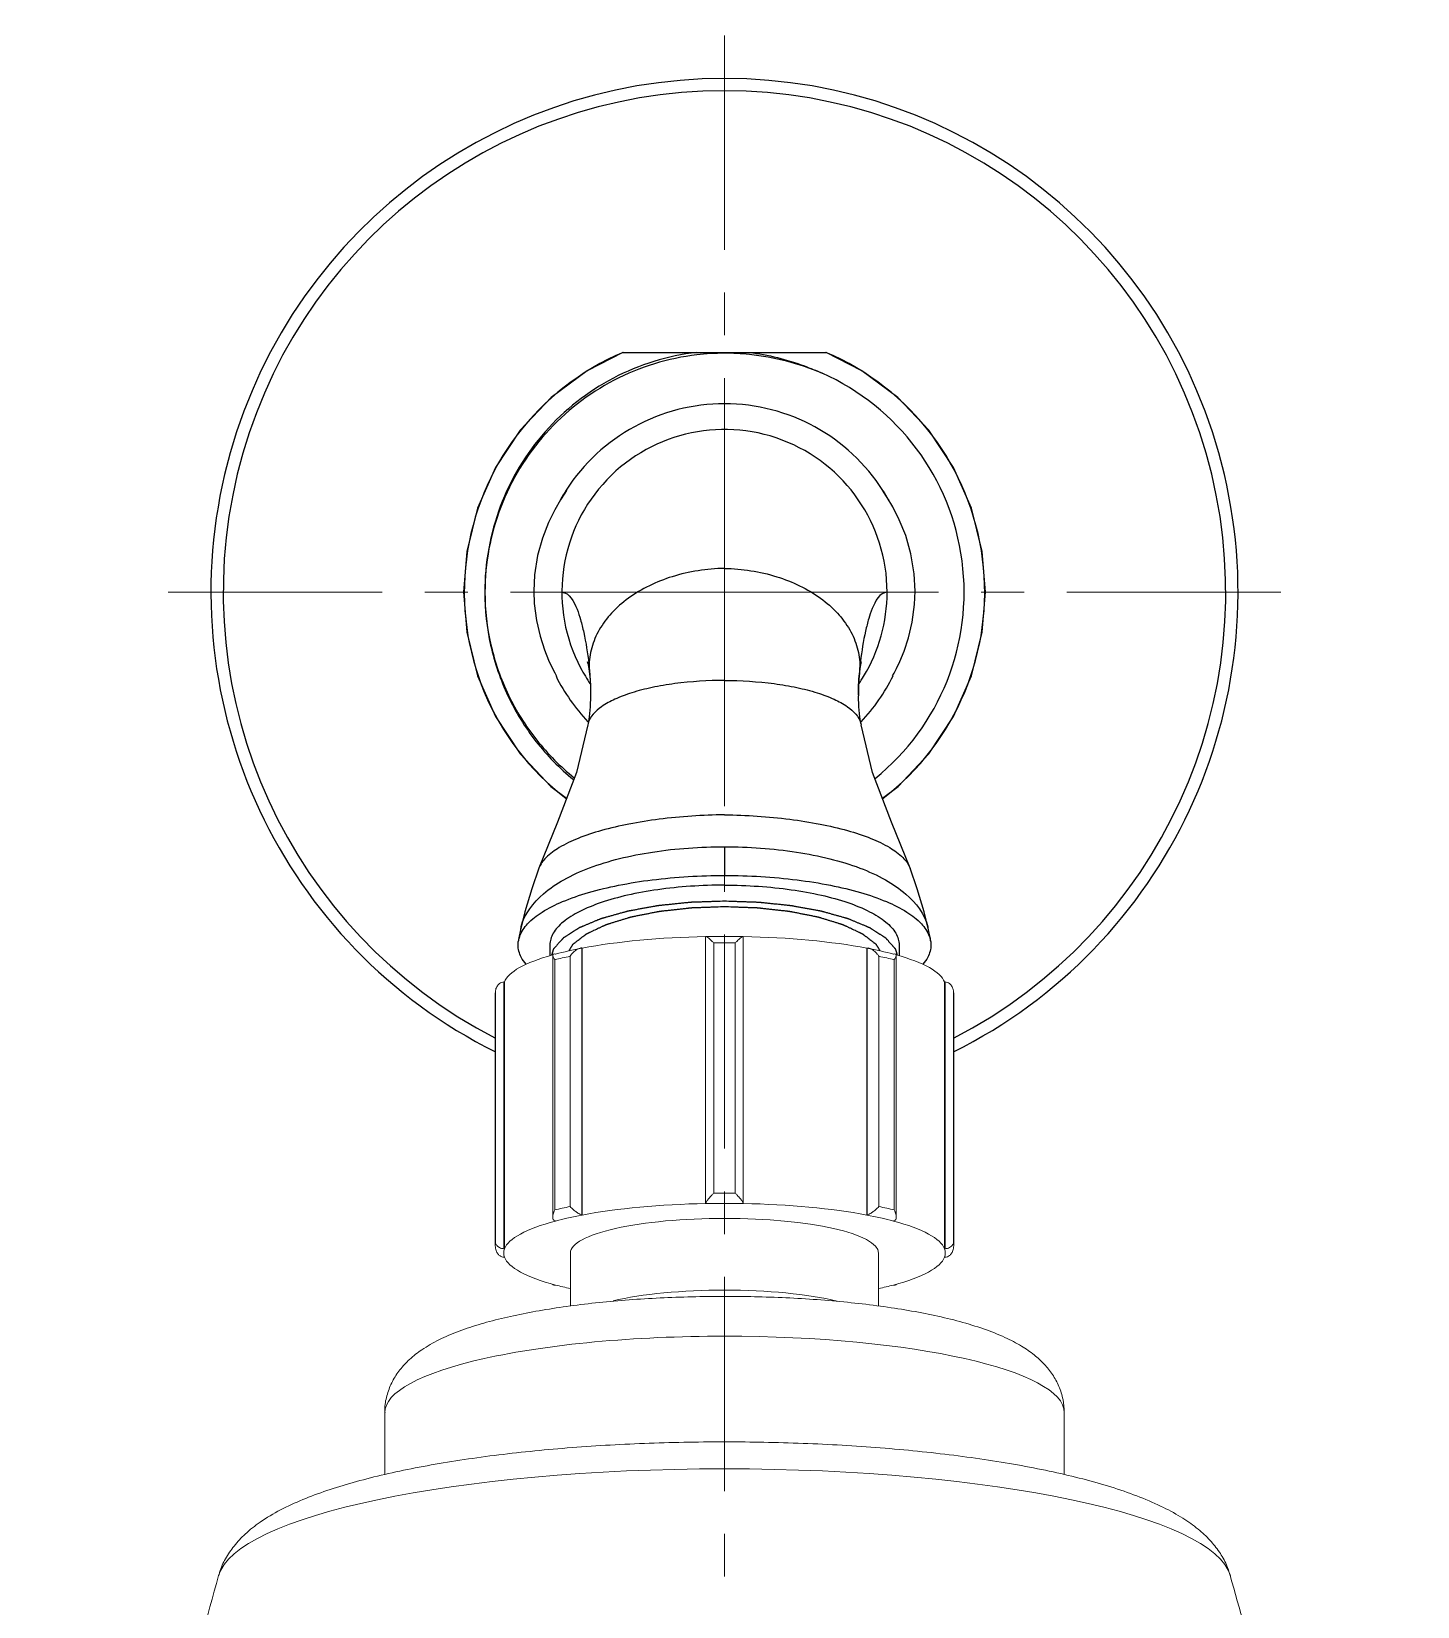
# Model space of a CAD drawing. Extents: x 0 to 1580, y 0 to 1158.
# Drawn here: x 388.3 to 469.2, y 670.6 to 762.6 of the extents above; entities that cross this region are included whole.
import ezdxf

# ---------------------------------------------------------------- set-up
doc = ezdxf.new("R2010")
doc.units = 0
doc.header["$LTSCALE"] = 10
doc.header["$MEASUREMENT"] = 0
doc.linetypes.add('CENTER', pattern=[2, 1.25, -0.25, 0.25, -0.25])
doc.layers.add('1', color=7, linetype='CONTINUOUS', true_color=0xffffff)
doc.layers.add('DEF_LAYER_ASSEM_MEMBER', color=7, linetype='CONTINUOUS')

msp = doc.modelspace()

# ---------------------------------------------------------------- linework, layer by layer
at = {"layer": '1', "color": 7, "linetype": 'Continuous', "lineweight": 18}
for p, q in [((427.645, 694.18), (427.645, 709.768)), ((429.845, 709.768), (429.845, 694.18)), ((418.709, 708.657), (418.709, 693.402)), ((420.435, 709.089), (420.435, 693.499)), ((437.056, 693.499), (437.056, 709.089)), ((438.781, 693.402), (438.781, 708.657)), ((415.36, 691.907), (415.36, 706.523)), ((415.892, 707.117), (415.892, 691.527)), ((441.598, 691.527), (441.598, 707.117)), ((442.131, 706.523), (442.131, 691.907)), ((415.345, 706.383), (415.345, 691.767)), ((442.145, 691.767), (442.145, 706.383)), ((419.745, 691.28), (419.745, 688.184)), ((437.745, 688.189), (437.745, 691.28)), ((408.895, 681.958), (408.895, 678.346)), ((448.595, 678.342), (448.595, 681.958))]:
    msp.add_line(p, q, dxfattribs=at)
at = {"layer": '1', "color": 7, "linetype": 'Continuous', "lineweight": 13}
for p, q in [((428.122, 709.394), (428.122, 694.778)), ((429.368, 694.778), (429.368, 709.394)), ((418.839, 708.413), (418.839, 693.797)), ((419.721, 693.995), (419.721, 708.611)), ((420.411, 709.094), (420.411, 693.506)), ((437.079, 693.506), (437.079, 709.094)), ((437.769, 708.611), (437.769, 693.995)), ((438.651, 693.797), (438.651, 708.413)), ((415.859, 707.116), (415.859, 691.528)), ((441.631, 691.528), (441.631, 707.116)), ((418.856, 689.417), (418.856, 689.406)), ((438.635, 689.406), (438.635, 689.417))]:
    msp.add_line(p, q, dxfattribs=at)
at = {"layer": '1', "color": 7, "linetype": 'Continuous', "lineweight": 18}
for centre, major_axis, start_param, end_param in [((428.745, 706.87), (12.9, 0), 1.656171, 2.270819), ((428.745, 706.87), (-12.9, 0), 4.627014, 4.797764), ((428.745, 706.87), (12.9, 0), 0.870773, 1.485421), ((428.745, 706.87), (12.9, 0), 2.464456, 3.056218), ((428.745, 706.87), (-12.9, 0), 5.412412, 5.583162), ((428.745, 706.87), (-12.9, 0), 3.841616, 4.012366), ((428.745, 706.87), (12.9, 0), 0.085375, 0.679845), ((428.745, 706.383), (13.4, 0), 3.095064, 3.141593), ((428.745, 706.383), (13.4, 0), 0, 0.046528), ((428.745, 691.28), (12.9, 0), 1.656171, 2.270819), ((428.745, 691.28), (12.9, 0), 1.485421, 1.656171), ((428.745, 691.28), (12.9, 0), 0.870773, 1.485421), ((428.745, 691.28), (12.9, 0), 2.441569, 3.056218), ((428.745, 691.28), (12.9, 0), 2.270819, 2.441569), ((428.745, 691.28), (9, 0), 1.570796, 3.141593), ((428.745, 691.28), (9, 0), 0, 1.570796), ((428.745, 691.28), (12.9, 0), 0.700023, 0.870773), ((428.745, 691.28), (12.9, 0), 0.085375, 0.700023), ((428.745, 691.767), (-13.4, 0), 6.236657, 6.329714), ((428.745, 691.767), (-13.4, 0), 3.095064, 3.188121), ((428.745, 691.28), (12.9, 0), 3.226968, 3.841616), ((428.745, 691.28), (12.9, 0), 5.583162, 6.19781), ((428.745, 691.28), (12.9, 0), 3.841616, 3.940243), ((428.745, 687.09), (9, 0), 1.570796, 2.379462), ((428.745, 687.09), (9, 0), 0.750252, 1.570796), ((428.745, 691.28), (12.9, 0), 5.484535, 5.583162)]:
    msp.add_ellipse(centre, major_axis=major_axis, ratio=0.224951, start_param=start_param, end_param=end_param, dxfattribs=at)
at = {"layer": '1', "color": 7, "linetype": 'Continuous', "lineweight": 13}
for centre, major_axis, start_param, end_param in [((428.745, 706.383), (13.4, 0), 1.524268, 1.617325), ((428.745, 706.383), (13.4, 0), 2.309666, 2.402723), ((428.745, 706.383), (13.4, 0), 0.73887, 0.831927), ((428.745, 691.767), (-13.4, 0), 4.665861, 4.758917), ((428.745, 691.767), (-13.4, 0), 5.451259, 5.544316), ((428.745, 691.767), (-13.4, 0), 3.880462, 3.973519), ((428.745, 691.28), (12.9, 0), 3.056218, 3.226968), ((428.745, 691.28), (12.9, 0), 6.19781, 6.36856), ((428.745, 681.958), (19.85, 0), 1.570796, 3.141593), ((428.745, 681.958), (19.85, 0), 0, 1.570796), ((428.745, 672.014), (29.615, 0), 1.570796, 3.078172), ((428.745, 672.014), (29.615, 0), 0.063421, 1.570796)]:
    msp.add_ellipse(centre, major_axis=major_axis, ratio=0.224951, start_param=start_param, end_param=end_param, dxfattribs=at)
at = {"layer": '1', "color": 7, "linetype": 'Continuous', "lineweight": 18}
for points, knots in [([(427.645, 709.768), (427.645, 709.775), (427.652, 709.776), (427.676, 709.767), (427.693, 709.757), (427.743, 709.722), (427.781, 709.693), (427.877, 709.615), (427.94, 709.561), (428.042, 709.469), (428.08, 709.433), (428.12, 709.396), (428.121, 709.395), (428.122, 709.394)], [0, 0, 0, 0, 0.150604, 0.150604, 0.299656, 0.299656, 0.520129, 0.520129, 0.820761, 0.820761, 0.995075, 0.995075, 1, 1, 1, 1]), ([(429.368, 709.394), (429.37, 709.395), (429.371, 709.396), (429.41, 709.433), (429.449, 709.469), (429.55, 709.561), (429.613, 709.615), (429.709, 709.693), (429.747, 709.722), (429.797, 709.757), (429.815, 709.767), (429.838, 709.776), (429.845, 709.775), (429.845, 709.768)], [0, 0, 0, 0, 0.004925, 0.004925, 0.179239, 0.179239, 0.479871, 0.479871, 0.700344, 0.700344, 0.849396, 0.849396, 1, 1, 1, 1]), ([(418.856, 708.744), (418.823, 708.748), (418.795, 708.747), (418.752, 708.736), (418.736, 708.726), (418.71, 708.694), (418.706, 708.668), (418.717, 708.6), (418.738, 708.553), (418.789, 708.476), (418.811, 708.446), (418.838, 708.414), (418.839, 708.414), (418.839, 708.413)], [0, 0, 0, 0, 0.150604, 0.150604, 0.299656, 0.299656, 0.520129, 0.520129, 0.820761, 0.820761, 0.995075, 0.995075, 1, 1, 1, 1]), ([(419.721, 708.611), (419.722, 708.612), (419.722, 708.613), (419.78, 708.699), (419.849, 708.781), (419.982, 708.907), (420.043, 708.956), (420.153, 709.026), (420.202, 709.052), (420.288, 709.083), (420.327, 709.093), (420.379, 709.096), (420.396, 709.096), (420.411, 709.094)], [0, 0, 0, 0, 0.004944, 0.004944, 0.351179, 0.351179, 0.599747, 0.599747, 0.78319, 0.78319, 0.928845, 0.928845, 1, 1, 1, 1]), ([(437.079, 709.094), (437.112, 709.098), (437.15, 709.095), (437.226, 709.076), (437.266, 709.061), (437.363, 709.013), (437.42, 708.975), (437.546, 708.876), (437.613, 708.809), (437.706, 708.699), (437.738, 708.657), (437.768, 708.613), (437.769, 708.612), (437.769, 708.611)], [0, 0, 0, 0, 0.150604, 0.150604, 0.299656, 0.299656, 0.520129, 0.520129, 0.820761, 0.820761, 0.995075, 0.995075, 1, 1, 1, 1]), ([(438.651, 708.413), (438.652, 708.414), (438.652, 708.414), (438.679, 708.446), (438.701, 708.476), (438.752, 708.553), (438.774, 708.6), (438.784, 708.668), (438.78, 708.694), (438.754, 708.726), (438.739, 708.736), (438.696, 708.747), (438.668, 708.748), (438.635, 708.744)], [0, 0, 0, 0, 0.004925, 0.004925, 0.179239, 0.179239, 0.479871, 0.479871, 0.700344, 0.700344, 0.849396, 0.849396, 1, 1, 1, 1]), ([(415.859, 707.116), (415.813, 707.113), (415.766, 707.102), (415.682, 707.069), (415.642, 707.046), (415.556, 706.981), (415.512, 706.934), (415.431, 706.815), (415.398, 706.739), (415.368, 706.618), (415.362, 706.572), (415.36, 706.525), (415.36, 706.524), (415.36, 706.523)], [0, 0, 0, 0, 0.150604, 0.150604, 0.299656, 0.299656, 0.520129, 0.520129, 0.820761, 0.820761, 0.995075, 0.995075, 1, 1, 1, 1]), ([(442.131, 706.523), (442.131, 706.524), (442.131, 706.525), (442.128, 706.572), (442.122, 706.618), (442.092, 706.739), (442.059, 706.815), (441.978, 706.934), (441.935, 706.981), (441.848, 707.046), (441.809, 707.069), (441.724, 707.102), (441.678, 707.113), (441.631, 707.116)], [0, 0, 0, 0, 0.004925, 0.004925, 0.179239, 0.179239, 0.479871, 0.479871, 0.700344, 0.700344, 0.849396, 0.849396, 1, 1, 1, 1]), ([(427.645, 694.18), (427.645, 694.193), (427.652, 694.213), (427.676, 694.261), (427.693, 694.288), (427.743, 694.361), (427.781, 694.41), (427.877, 694.525), (427.94, 694.594), (428.042, 694.699), (428.08, 694.738), (428.12, 694.776), (428.121, 694.777), (428.122, 694.778)], [0, 0, 0, 0, 0.150604, 0.150604, 0.299656, 0.299656, 0.520129, 0.520129, 0.820761, 0.820761, 0.995075, 0.995075, 1, 1, 1, 1]), ([(429.368, 694.778), (429.37, 694.777), (429.371, 694.776), (429.41, 694.738), (429.449, 694.699), (429.55, 694.594), (429.613, 694.525), (429.709, 694.41), (429.747, 694.361), (429.797, 694.288), (429.815, 694.261), (429.838, 694.213), (429.845, 694.193), (429.845, 694.18)], [0, 0, 0, 0, 0.004925, 0.004925, 0.179239, 0.179239, 0.479871, 0.479871, 0.700344, 0.700344, 0.849396, 0.849396, 1, 1, 1, 1]), ([(418.856, 693.156), (418.823, 693.166), (418.795, 693.184), (418.752, 693.23), (418.736, 693.258), (418.71, 693.333), (418.706, 693.385), (418.717, 693.51), (418.738, 693.586), (418.789, 693.706), (418.811, 693.75), (418.838, 693.795), (418.839, 693.796), (418.839, 693.797)], [0, 0, 0, 0, 0.150604, 0.150604, 0.299656, 0.299656, 0.520129, 0.520129, 0.820761, 0.820761, 0.995075, 0.995075, 1, 1, 1, 1]), ([(419.721, 693.995), (419.722, 693.995), (419.722, 693.994), (419.752, 693.962), (419.784, 693.93), (419.877, 693.843), (419.944, 693.786), (420.07, 693.691), (420.127, 693.652), (420.224, 693.592), (420.264, 693.57), (420.341, 693.532), (420.378, 693.516), (420.411, 693.506)], [0, 0, 0, 0, 0.004925, 0.004925, 0.179239, 0.179239, 0.479871, 0.479871, 0.700344, 0.700344, 0.849396, 0.849396, 1, 1, 1, 1]), ([(437.079, 693.506), (437.112, 693.516), (437.15, 693.532), (437.226, 693.57), (437.266, 693.592), (437.363, 693.652), (437.42, 693.691), (437.546, 693.786), (437.613, 693.843), (437.706, 693.93), (437.738, 693.962), (437.768, 693.994), (437.769, 693.995), (437.769, 693.995)], [0, 0, 0, 0, 0.150604, 0.150604, 0.299656, 0.299656, 0.520129, 0.520129, 0.820761, 0.820761, 0.995075, 0.995075, 1, 1, 1, 1]), ([(438.651, 693.797), (438.652, 693.796), (438.652, 693.795), (438.679, 693.75), (438.701, 693.706), (438.752, 693.586), (438.774, 693.51), (438.784, 693.385), (438.78, 693.333), (438.754, 693.258), (438.739, 693.23), (438.696, 693.184), (438.668, 693.166), (438.635, 693.156)], [0, 0, 0, 0, 0.004925, 0.004925, 0.179239, 0.179239, 0.479871, 0.479871, 0.700344, 0.700344, 0.849396, 0.849396, 1, 1, 1, 1]), ([(415.859, 691.528), (415.813, 691.531), (415.766, 691.539), (415.682, 691.562), (415.642, 691.578), (415.556, 691.62), (415.512, 691.65), (415.431, 691.725), (415.398, 691.773), (415.368, 691.848), (415.362, 691.877), (415.36, 691.906), (415.36, 691.907), (415.36, 691.907)], [0, 0, 0, 0, 0.150604, 0.150604, 0.299656, 0.299656, 0.520129, 0.520129, 0.820761, 0.820761, 0.995075, 0.995075, 1, 1, 1, 1]), ([(442.131, 691.907), (442.131, 691.907), (442.131, 691.906), (442.128, 691.877), (442.122, 691.848), (442.092, 691.773), (442.059, 691.725), (441.978, 691.65), (441.935, 691.62), (441.848, 691.578), (441.809, 691.562), (441.724, 691.539), (441.678, 691.531), (441.631, 691.528)], [0, 0, 0, 0, 0.004925, 0.004925, 0.179239, 0.179239, 0.479871, 0.479871, 0.700344, 0.700344, 0.849396, 0.849396, 1, 1, 1, 1]), ([(415.36, 691.627), (415.36, 691.626), (415.36, 691.624), (415.364, 691.533), (415.385, 691.443), (415.454, 691.298), (415.492, 691.239), (415.578, 691.151), (415.621, 691.117), (415.707, 691.069), (415.75, 691.053), (415.815, 691.038), (415.837, 691.035), (415.859, 691.034)], [0, 0, 0, 0, 0.004944, 0.004944, 0.351179, 0.351179, 0.599747, 0.599747, 0.78319, 0.78319, 0.928845, 0.928845, 1, 1, 1, 1]), ([(441.631, 691.034), (441.678, 691.037), (441.724, 691.048), (441.809, 691.081), (441.848, 691.104), (441.935, 691.169), (441.978, 691.216), (442.059, 691.335), (442.092, 691.41), (442.122, 691.532), (442.128, 691.578), (442.131, 691.624), (442.131, 691.626), (442.131, 691.627)], [0, 0, 0, 0, 0.150604, 0.150604, 0.299656, 0.299656, 0.520129, 0.520129, 0.820761, 0.820761, 0.995075, 0.995075, 1, 1, 1, 1]), ([(418.856, 689.406), (418.823, 689.402), (418.795, 689.403), (418.752, 689.414), (418.736, 689.424), (418.721, 689.442), (418.718, 689.448), (418.715, 689.454)], [0, 0, 0, 0, 0.41737, 0.41737, 0.830442, 0.830442, 1, 1, 1, 1]), ([(438.635, 689.406), (438.668, 689.402), (438.696, 689.403), (438.739, 689.414), (438.754, 689.424), (438.771, 689.444), (438.775, 689.453), (438.778, 689.463)], [0, 0, 0, 0, 0.388287, 0.388287, 0.772575, 0.772575, 1, 1, 1, 1]), ([(428.745, 688.748), (428.417, 688.748), (427.467, 688.742), (425.898, 688.703), (424.064, 688.613), (422.275, 688.478), (420.546, 688.3), (418.893, 688.078), (417.327, 687.814), (415.857, 687.504), (414.486, 687.145), (413.211, 686.724), (412.071, 686.239), (411.123, 685.699), (410.369, 685.117), (409.787, 684.5), (409.334, 683.816), (409.032, 683.059), (408.891, 682.416), (408.908, 682.046), (408.917, 681.947)], [0, 0, 0, 0, 0.033716, 0.097814, 0.16199, 0.226304, 0.290854, 0.355765, 0.421217, 0.487479, 0.554981, 0.624456, 0.697181, 0.765136, 0.818835, 0.864999, 0.907073, 0.94697, 0.985924, 1, 1, 1, 1]), ([(448.583, 681.975), (448.586, 682.229), (448.544, 682.751), (448.299, 683.511), (447.916, 684.208), (447.422, 684.82), (446.816, 685.37), (446.06, 685.888), (445.096, 686.389), (443.91, 686.859), (442.539, 687.278), (441.063, 687.633), (439.508, 687.932), (437.873, 688.182), (436.165, 688.387), (434.394, 688.546), (432.574, 688.661), (430.753, 688.729), (429.47, 688.747), (428.813, 688.748), (428.745, 688.748)], [0, 0, 0, 0, 0.035456, 0.075415, 0.115398, 0.15723, 0.203205, 0.256471, 0.320683, 0.395105, 0.468684, 0.538714, 0.606457, 0.672821, 0.738322, 0.803268, 0.867855, 0.932217, 0.993045, 1, 1, 1, 1]), ([(428.745, 680.251), (428.338, 680.251), (427.158, 680.245), (425.208, 680.206), (422.916, 680.117), (420.661, 679.984), (418.459, 679.808), (416.322, 679.59), (414.263, 679.33), (412.294, 679.03), (410.424, 678.688), (408.664, 678.306), (407.017, 677.882), (405.488, 677.411), (404.076, 676.884), (402.776, 676.283), (401.668, 675.628), (400.777, 674.926), (400.097, 674.215), (399.596, 673.457), (399.297, 672.859), (399.219, 672.504), (399.206, 672.441)], [0, 0, 0, 0, 0.028829, 0.083623, 0.138446, 0.193316, 0.248263, 0.303321, 0.358537, 0.413967, 0.469691, 0.52582, 0.582517, 0.640027, 0.698723, 0.759161, 0.821955, 0.873344, 0.917116, 0.956113, 0.992302, 1, 1, 1, 1]), ([(458.278, 672.455), (458.222, 672.669), (458.06, 673.155), (457.657, 673.85), (457.098, 674.546), (456.391, 675.199), (455.497, 675.833), (454.38, 676.451), (453.047, 677.033), (451.544, 677.562), (449.923, 678.033), (448.195, 678.452), (446.363, 678.824), (444.433, 679.153), (442.412, 679.439), (440.309, 679.684), (438.135, 679.885), (435.904, 680.044), (433.629, 680.159), (431.364, 680.229), (429.73, 680.249), (428.871, 680.251), (428.745, 680.251)], [0, 0, 0, 0, 0.02646, 0.063142, 0.102327, 0.145994, 0.196342, 0.254349, 0.316689, 0.377712, 0.436849, 0.494615, 0.551458, 0.607671, 0.663446, 0.718909, 0.774151, 0.829233, 0.884204, 0.939101, 0.991059, 1, 1, 1, 1]), ([(399.194, 672.446), (398.503, 670.004), (397.18, 665.087), (395.382, 657.651), (393.771, 650.157), (392.353, 642.628), (391.127, 635.069), (390.093, 627.486), (389.255, 619.886), (388.639, 612.679), (388.363, 608.004), (388.261, 605.869)], [0, 0, 0, 0, 0.1128, 0.226313, 0.339739, 0.453068, 0.566294, 0.679412, 0.792415, 0.9053, 1, 1, 1, 1]), ([(469.23, 605.869), (469.216, 606.242), (469.096, 609.142), (468.697, 614.555), (468.014, 622.099), (467.126, 629.61), (466.055, 637.085), (464.799, 644.516), (463.361, 651.9), (461.74, 659.23), (460.052, 666.081), (458.849, 670.47), (458.283, 672.447)], [0, 0, 0, 0, 0.016537, 0.128609, 0.240532, 0.3523, 0.463909, 0.575353, 0.686625, 0.797718, 0.908624, 1, 1, 1, 1])]:
    msp.add_open_spline(points, degree=3, knots=knots, dxfattribs=at)
for points in [[(418.856, 708.744), (418.863, 708.743), (418.871, 708.741), (418.879, 708.739)], [(420.435, 709.089), (420.427, 709.091), (420.419, 709.092), (420.411, 709.094)], [(437.079, 709.094), (437.071, 709.092), (437.064, 709.091), (437.056, 709.089)], [(438.611, 708.739), (438.619, 708.741), (438.627, 708.743), (438.635, 708.744)], [(415.892, 707.117), (415.881, 707.117), (415.87, 707.117), (415.859, 707.116)], [(441.631, 707.116), (441.62, 707.117), (441.609, 707.117), (441.598, 707.117)], [(427.645, 694.171), (427.645, 694.174), (427.645, 694.177), (427.645, 694.18)], [(429.845, 694.18), (429.845, 694.177), (429.845, 694.174), (429.845, 694.171)], [(418.879, 693.149), (418.871, 693.151), (418.863, 693.153), (418.856, 693.156)], [(420.411, 693.506), (420.419, 693.503), (420.427, 693.501), (420.435, 693.499)], [(437.056, 693.499), (437.064, 693.501), (437.071, 693.503), (437.079, 693.506)], [(438.635, 693.156), (438.627, 693.153), (438.619, 693.151), (438.611, 693.149)], [(415.859, 691.528), (415.87, 691.528), (415.881, 691.527), (415.892, 691.527)], [(415.892, 691.033), (415.881, 691.033), (415.87, 691.033), (415.859, 691.034)], [(441.598, 691.527), (441.609, 691.527), (441.62, 691.528), (441.631, 691.528)], [(441.631, 691.034), (441.62, 691.033), (441.609, 691.033), (441.598, 691.033)], [(418.856, 689.406), (418.863, 689.407), (418.871, 689.409), (418.879, 689.41)], [(438.611, 689.41), (438.619, 689.409), (438.627, 689.407), (438.635, 689.406)]]:
    msp.add_open_spline(points, degree=3, dxfattribs=at)
at = {"layer": 'DEF_LAYER_ASSEM_MEMBER', "color": 1, "linetype": 'CENTER', "lineweight": 5}
for q in [(428.745, 762.622), (396.003, 729.88), (428.745, 607.922), (461.487, 729.88)]:
    msp.add_line((428.745, 729.88), q, dxfattribs=at)
at = {"layer": 'DEF_LAYER_ASSEM_MEMBER', "color": 7, "linetype": 'Continuous'}
for p, q in [((422.809, 743.88), (434.681, 743.88)), ((420.819, 725.417), (420.862, 725.096)), ((420.862, 725.098), (420.893, 724.752)), ((420.865, 725.079), (420.865, 725.077)), ((436.599, 724.773), (436.621, 725.014)), ((436.621, 725.014), (436.627, 725.089)), ((436.652, 725.539), (436.626, 725.079)), ((436.626, 725.079), (436.671, 725.417)), ((436.626, 725.079), (436.626, 725.077)), ((438.564, 724.983), (438.575, 725.003)), ((420.925, 723.92), (420.925, 723.883)), ((436.565, 723.884), (436.565, 723.816)), ((420.773, 722.212), (420.755, 722.121)), ((436.717, 722.212), (436.735, 722.121)), ((428.745, 715.008), (428.749, 713.328)), ((417.907, 713.75), (417.907, 713.75)), ((439.583, 713.75), (439.583, 713.75)), ((416.838, 710.244), (416.717, 709.587)), ((416.838, 710.243), (416.838, 710.245)), ((440.652, 710.244), (440.652, 710.244)), ((440.774, 709.587), (440.652, 710.244)), ((416.686, 709.277), (416.701, 709.479)), ((418.545, 709.277), (418.545, 708.646)), ((438.945, 709.277), (438.945, 708.646)), ((440.79, 709.479), (440.804, 709.277))]:
    msp.add_line(p, q, dxfattribs=at)
for points in [[(422.809, 743.88), (420.714, 742.799), (418.615, 741.237), (416.816, 739.341), (415.37, 737.167), (414.318, 734.78), (413.691, 732.249), (413.504, 729.88)], [(443.986, 729.88), (443.8, 732.249), (443.173, 734.78), (442.12, 737.167), (440.674, 739.341), (438.875, 741.237), (436.776, 742.799), (434.681, 743.88)], [(419.528, 735.819), (419.524, 735.813), (419.413, 735.652), (419.166, 735.271), (418.829, 734.692), (418.459, 733.939), (418.111, 733.038), (417.83, 732.015), (417.654, 730.897), (417.607, 729.944)], [(439.883, 729.944), (439.831, 730.945), (439.638, 732.114), (439.331, 733.179), (438.957, 734.103), (438.573, 734.852), (438.243, 735.4), (438.025, 735.728), (437.973, 735.804)], [(413.504, 729.88), (413.687, 727.532), (414.311, 725), (415.36, 722.611), (416.804, 720.435), (418.6, 718.536), (419.522, 717.848)], [(417.607, 729.944), (417.635, 729.213), (417.76, 728.223), (417.971, 727.298), (418.225, 726.513), (418.473, 725.9), (418.68, 725.456), (418.833, 725.157), (418.929, 724.978)], [(437.968, 717.848), (438.89, 718.536), (440.687, 720.435), (442.13, 722.611), (443.179, 725), (443.803, 727.532), (443.986, 729.88)], [(438.564, 724.983), (438.649, 725.14), (438.789, 725.413), (438.989, 725.835), (439.234, 726.431), (439.492, 727.202), (439.714, 728.131), (439.851, 729.154), (439.883, 729.944)], [(420.782, 725.693), (420.748, 725.805), (420.763, 725.737), (420.819, 725.417)], [(436.671, 725.417), (436.727, 725.737), (436.744, 725.812)], [(420.893, 724.752), (420.897, 724.699), (420.902, 724.628), (420.907, 724.543), (420.912, 724.451), (420.916, 724.355), (420.92, 724.254), (420.922, 724.149), (420.924, 724.037), (420.925, 723.92)], [(436.565, 723.884), (436.565, 723.978), (436.566, 724.069), (436.568, 724.16), (436.571, 724.249), (436.574, 724.338), (436.577, 724.424), (436.581, 724.508), (436.586, 724.587), (436.591, 724.663), (436.595, 724.727), (436.599, 724.773)], [(420.925, 723.883), (420.925, 723.816), (420.904, 723.184), (420.845, 722.602), (420.773, 722.212)], [(436.717, 722.212), (436.645, 722.602), (436.587, 723.184), (436.565, 723.816)], [(420.755, 722.121), (420.094, 719.354), (418.988, 716.443), (417.907, 713.75)], [(439.583, 713.75), (438.502, 716.443), (437.397, 719.354), (436.735, 722.121)], [(417.907, 713.75), (417.485, 712.547), (417.078, 711.21), (416.838, 710.243)], [(440.652, 710.243), (440.412, 711.21), (440.005, 712.547), (439.583, 713.75)]]:
    msp.add_lwpolyline(points, dxfattribs=at)
for centre, radius, start, end in [((428.745, 729.88), 30, 296.49907, 243.50093), ((428.745, 729.88), 29.282, 297.2015, 242.7985), ((428.745, 729.88), 15.2, 112.91958, 232.51237), ((428.747, 729.91), 13.921, 90.00723, 96.69714), ((428.741, 729.761), 14.07, 84.06101, 89.98323), ((428.745, 729.88), 15.2, 307.48763, 67.08042), ((428.745, 729.88), 14, 308.96204, 65.97911), ((428.745, 729.88), 11, 32.69954, 147.2044), ((428.745, 729.88), 9.5, 0, 207.75531), ((428.748, 729.879), 11.003, 147.20876, 150.55116), ((428.741, 729.878), 11.005, 29.31292, 32.69504), ((428.745, 729.88), 9.501, 328.7919, 359.99872), ((456.432, 723.407), 19.894, 172.98144, 173.8487), ((428.798, 729.917), 11.063, 206.58612, 223.46375), ((428.757, 729.886), 9.513, 207.75547, 211.16756), ((428.734, 729.872), 9.487, 211.16772, 214.33548), ((401.276, 723.431), 19.675, 6.1489, 6.64816), ((424.849, 725.539), 4.011, 180.00915, 186.3456), ((424.894, 725.544), 4.056, 186.33707, 186.58088), ((428.757, 729.872), 9.486, 325.66447, 328.79512), ((428.691, 729.917), 11.065, 316.53779, 333.59057), ((419.196, 709.725), 2.414, 164.95866, 167.5878), ((438.311, 709.729), 2.397, 12.39623, 14.59594), ((418.148, 709.27), 1.462, 167.55742, 171.77192), ((418.245, 709.247), 1.562, 159.78238, 167.50056), ((439.358, 709.272), 1.447, 8.21923, 10.37624)]:
    msp.add_arc(centre, radius, start, end, dxfattribs=at)
for points, start_tangent, end_tangent in [([(427.112, 743.88), (422.258, 742.377), (418.263, 739.238), (415.648, 734.882), (414.74, 729.88)], (-0.993138, -0.116952), (-0.000006, -1)), ([(427.123, 743.736), (422.297, 742.249), (418.31, 739.152), (415.675, 734.845), (414.751, 729.88)], (-0.99318, -0.116588), (-0.000087, -1)), ([(434.444, 742.668), (432.374, 743.36), (430.197, 743.756)], (-0.926399, 0.376544), (-0.994652, 0.103282)), ([(430.205, 743.88), (433.417, 743.087), (434.444, 742.668)], (0.99269, -0.120694), (0.913423, -0.407012)), ([(428.745, 731.261), (425.693, 730.781), (423.128, 729.518), (422.153, 728.655), (421.43, 727.68), (420.988, 726.629), (420.838, 725.539)], (-0.999928, -0.012002), (-0.000074, -1)), ([(428.745, 731.261), (431.797, 730.781), (434.362, 729.518), (435.338, 728.655), (436.06, 727.68), (436.502, 726.629), (436.652, 725.539)], (0.999928, -0.012002), (0.000074, -1)), ([(414.74, 729.88), (415.083, 726.775), (416.096, 723.821), (417.733, 721.162), (419.917, 718.93)], (0.000087, -1), (0.774761, -0.632254)), ([(414.751, 729.88), (415.1, 726.794), (416.129, 723.864), (417.781, 721.235), (419.969, 719.033)], (0.000005, -1), (0.778731, -0.627358)), ([(419.245, 729.88), (420.131, 728.88), (420.335, 728.274), (420.522, 727.524), (420.819, 725.709)], (0.996725, -0.080863), (0.115748, -0.993279)), ([(438.245, 729.88), (437.373, 728.916), (437.172, 728.332), (436.986, 727.607), (436.687, 725.838)], (-0.996725, -0.080863), (-0.122125, -0.992515)), ([(420.838, 725.539), (420.875, 725.111), (420.925, 723.884)], (0.107088, -0.99425), (-0.000079, -1)), ([(436.652, 725.539), (436.615, 725.111), (436.565, 723.884)], (-0.107088, -0.99425), (0.000077, -1)), ([(428.745, 724.72), (425.838, 724.533), (424.511, 724.306), (423.329, 723.998), (422.334, 723.621), (421.56, 723.187), (420.773, 722.212)], (-1, 0), (-0.238565, -0.971127)), ([(428.745, 724.72), (431.652, 724.533), (432.979, 724.306), (434.161, 723.998), (435.156, 723.621), (435.93, 723.187), (436.717, 722.212)], (1, 0), (0.238565, -0.971127)), ([(428.745, 716.874), (424.93, 716.614), (423.161, 716.332), (421.561, 715.956), (420.189, 715.493), (419.095, 714.959), (418.324, 714.371), (417.907, 713.75)], (-0.99989, -0.014823), (-0.34627, -0.938135)), ([(428.745, 716.874), (432.56, 716.614), (434.329, 716.332), (435.929, 715.956), (437.301, 715.493), (438.395, 714.959), (439.166, 714.371), (439.583, 713.75)], (0.99989, -0.014823), (0.34627, -0.938135)), ([(416.865, 710.352), (418.168, 712.257), (419.361, 713.084), (420.858, 713.772), (422.606, 714.313), (424.545, 714.7), (428.745, 715.008)], (0.259236, 0.965814), (1, -0.000985)), ([(428.745, 715.008), (432.957, 714.698), (434.9, 714.309), (436.649, 713.766), (438.146, 713.074), (439.337, 712.244), (440.631, 710.333)], (1, 0.000746), (0.251824, -0.967773)), ([(416.779, 709.787), (417.244, 710.508), (418.09, 711.188), (419.287, 711.802), (420.794, 712.332), (422.555, 712.76), (424.511, 713.073), (428.749, 713.328)], (0.344817, 0.93867), (1, -0.000167)), ([(428.749, 713.328), (432.985, 713.072), (434.94, 712.759), (436.7, 712.331), (438.205, 711.802), (439.402, 711.187), (440.247, 710.508), (440.711, 709.787)], (1, -0.000105), (0.34444, -0.938809)), ([(428.745, 712.766), (426.755, 712.699), (424.842, 712.5), (423.078, 712.178), (421.533, 711.744), (420.264, 711.215), (419.322, 710.612), (418.984, 710.29), (418.741, 709.958), (418.594, 709.619), (418.545, 709.277)], (-1, 0), (0, -1)), ([(428.745, 712.766), (430.735, 712.699), (432.649, 712.5), (434.412, 712.178), (435.958, 711.744), (437.226, 711.215), (438.169, 710.612), (438.506, 710.29), (438.749, 709.958), (438.896, 709.619), (438.945, 709.277)], (1, 0), (0, -1)), ([(440.711, 709.787), (440.781, 709.533)], (0.344324, -0.938851), (0.180063, -0.983655))]:
    msp.add_spline(points, degree=3, dxfattribs=dict(at, start_tangent=start_tangent, end_tangent=end_tangent))
for points, knots in [([(428.745, 711.826), (428.58, 711.82), (428.332, 711.812), (428.002, 711.801), (427.755, 711.793), (427.548, 711.786), (427.383, 711.78), (427.259, 711.776), (427.135, 711.772), (427.032, 711.768), (426.95, 711.766), (426.888, 711.764), (426.836, 711.762), (426.8, 711.761), (426.779, 711.76), (426.764, 711.76), (426.749, 711.758), (426.729, 711.756), (426.694, 711.752), (426.645, 711.747), (426.585, 711.741), (426.506, 711.733), (426.407, 711.723), (426.288, 711.71), (426.168, 711.698), (426.01, 711.682), (425.811, 711.661), (425.613, 711.641), (425.454, 711.624), (425.335, 711.612), (425.216, 711.6), (425.116, 711.589), (425.037, 711.581), (424.987, 711.576), (424.948, 711.572), (424.918, 711.569), (424.893, 711.566), (424.876, 711.564), (424.866, 711.563), (424.858, 711.563), (424.851, 711.561), (424.842, 711.56), (424.826, 711.557), (424.803, 711.553), (424.776, 711.548), (424.739, 711.541), (424.693, 711.533), (424.62, 711.519), (424.529, 711.503), (424.419, 711.483), (424.309, 711.463), (424.162, 711.436), (423.979, 711.403), (423.796, 711.37), (423.65, 711.343), (423.54, 711.323), (423.43, 711.303), (423.339, 711.286), (423.265, 711.273), (423.22, 711.265), (423.183, 711.258), (423.155, 711.253), (423.133, 711.249), (423.117, 711.246), (423.107, 711.244), (423.101, 711.243), (423.094, 711.241), (423.086, 711.239), (423.072, 711.235), (423.052, 711.229), (423.027, 711.222), (422.994, 711.213), (422.954, 711.202), (422.888, 711.184), (422.807, 711.161), (422.709, 711.133), (422.611, 711.106), (422.48, 711.069), (422.317, 711.024), (422.153, 710.978), (422.023, 710.941), (421.925, 710.914), (421.843, 710.891), (421.778, 710.873), (421.729, 710.859), (421.68, 710.845), (421.639, 710.834), (421.606, 710.825), (421.586, 710.819), (421.569, 710.814), (421.557, 710.811), (421.547, 710.808), (421.539, 710.806), (421.533, 710.804), (421.528, 710.802), (421.521, 710.799), (421.513, 710.796), (421.503, 710.792), (421.49, 710.786), (421.473, 710.779), (421.447, 710.768), (421.414, 710.755), (421.375, 710.738), (421.335, 710.722), (421.283, 710.7), (421.217, 710.673), (421.138, 710.64), (421.033, 710.596), (420.901, 710.541), (420.769, 710.486), (420.664, 710.442), (420.585, 710.41), (420.519, 710.382), (420.467, 710.36), (420.427, 710.344), (420.388, 710.327), (420.355, 710.314), (420.328, 710.303), (420.312, 710.296), (420.299, 710.29), (420.289, 710.286), (420.281, 710.283), (420.275, 710.28), (420.272, 710.279), (420.269, 710.278), (420.267, 710.277), (420.265, 710.275), (420.261, 710.272), (420.254, 710.269), (420.247, 710.264), (420.237, 710.258), (420.225, 710.25), (420.205, 710.237), (420.181, 710.222), (420.152, 710.203), (420.122, 710.184), (420.083, 710.159), (420.034, 710.128), (419.975, 710.09), (419.897, 710.04), (419.799, 709.978), (419.701, 709.915), (419.622, 709.865), (419.564, 709.828), (419.515, 709.797), (419.475, 709.772), (419.446, 709.753), (419.417, 709.734), (419.392, 709.719), (419.373, 709.706), (419.36, 709.698), (419.35, 709.692), (419.343, 709.687), (419.337, 709.683), (419.333, 709.681), (419.33, 709.679), (419.328, 709.678), (419.327, 709.677), (419.326, 709.675), (419.323, 709.672), (419.319, 709.668), (419.315, 709.663), (419.309, 709.656), (419.301, 709.647), (419.289, 709.634), (419.274, 709.617), (419.256, 709.597), (419.237, 709.576), (419.213, 709.549), (419.183, 709.515), (419.147, 709.474), (419.098, 709.42), (419.037, 709.352), (418.977, 709.285), (418.928, 709.23), (418.892, 709.19), (418.862, 709.156), (418.837, 709.129), (418.819, 709.108), (418.801, 709.088), (418.786, 709.071), (418.774, 709.057), (418.766, 709.049), (418.76, 709.042), (418.755, 709.037), (418.752, 709.033), (418.749, 709.03), (418.748, 709.028), (418.746, 709.027), (418.746, 709.025), (418.745, 709.024), (418.745, 709.021), (418.743, 709.016), (418.742, 709.011), (418.74, 709.003), (418.737, 708.995), (418.733, 708.98), (418.728, 708.962), (418.721, 708.941), (418.715, 708.919), (418.707, 708.89), (418.696, 708.854), (418.684, 708.811), (418.667, 708.754), (418.653, 708.708), (418.644, 708.677), (418.644, 708.675)], [0, 0, 0, 0, 0.495576, 0.743364, 0.991152, 1.23894, 1.362834, 1.486728, 1.610622, 1.734516, 1.796463, 1.85841, 1.920357, 1.951331, 1.966817, 1.982304, 1.997272, 2.012239, 2.042175, 2.102045, 2.161916, 2.221787, 2.341528, 2.461269, 2.581011, 2.700752, 2.940235, 3.179717, 3.299459, 3.4192, 3.538941, 3.658682, 3.718553, 3.778424, 3.808359, 3.838294, 3.86823, 3.883197, 3.890681, 3.898165, 3.905144, 3.912122, 3.926079, 3.953993, 3.981907, 4.009822, 4.06565, 4.121478, 4.233135, 4.344791, 4.456448, 4.568104, 4.791417, 5.01473, 5.126386, 5.238043, 5.349699, 5.461356, 5.517184, 5.573012, 5.600927, 5.628841, 5.656755, 5.670712, 5.67769, 5.684669, 5.691029, 5.697389, 5.710109, 5.735549, 5.76099, 5.78643, 5.83731, 5.88819, 5.989951, 6.091712, 6.193473, 6.295233, 6.498755, 6.702276, 6.804037, 6.905798, 7.007559, 7.058439, 7.109319, 7.1602, 7.21108, 7.23652, 7.261961, 7.274681, 7.287401, 7.300121, 7.306481, 7.312841, 7.318187, 7.323534, 7.334227, 7.34492, 7.355613, 7.376999, 7.398385, 7.441158, 7.48393, 7.526702, 7.569474, 7.655019, 7.740563, 7.826107, 7.997196, 8.168285, 8.253829, 8.339374, 8.424918, 8.46769, 8.510462, 8.553235, 8.596007, 8.617393, 8.638779, 8.649472, 8.660165, 8.670858, 8.676205, 8.678878, 8.681551, 8.68373, 8.68591, 8.690268, 8.698985, 8.707702, 8.716419, 8.733853, 8.751288, 8.786156, 8.821024, 8.855892, 8.89076, 8.960497, 9.030233, 9.09997, 9.239442, 9.378915, 9.448652, 9.518388, 9.588125, 9.622993, 9.657861, 9.692729, 9.727597, 9.745031, 9.762466, 9.771183, 9.7799, 9.788617, 9.792975, 9.795155, 9.797334, 9.799039, 9.800745, 9.804157, 9.810979, 9.817802, 9.824625, 9.838271, 9.851916, 9.879208, 9.906499, 9.93379, 9.961081, 10.015664, 10.070246, 10.124829, 10.233994, 10.343159, 10.397742, 10.452324, 10.506907, 10.534198, 10.561489, 10.588781, 10.616072, 10.629717, 10.643363, 10.650186, 10.657009, 10.663831, 10.667243, 10.668949, 10.670654, 10.672057, 10.67346, 10.676266, 10.681878, 10.68749, 10.693102, 10.704325, 10.715549, 10.737996, 10.760443, 10.782891, 10.805338, 10.850232, 10.895127, 10.940021, 11.02981, 11.037476, 11.037476, 11.037476, 11.037476]), ([(438.849, 708.674), (438.848, 708.675), (438.84, 708.704), (438.828, 708.747), (438.812, 708.803), (438.799, 708.845), (438.789, 708.881), (438.781, 708.909), (438.775, 708.93), (438.769, 708.951), (438.764, 708.969), (438.76, 708.983), (438.757, 708.992), (438.755, 708.999), (438.754, 709.004), (438.753, 709.009), (438.752, 709.012), (438.751, 709.014), (438.751, 709.015), (438.75, 709.016), (438.748, 709.018), (438.746, 709.021), (438.742, 709.025), (438.737, 709.03), (438.731, 709.037), (438.724, 709.045), (438.712, 709.059), (438.697, 709.076), (438.679, 709.096), (438.661, 709.117), (438.637, 709.144), (438.607, 709.178), (438.571, 709.219), (438.523, 709.273), (438.463, 709.341), (438.403, 709.409), (438.355, 709.463), (438.319, 709.504), (438.289, 709.538), (438.265, 709.565), (438.247, 709.585), (438.229, 709.606), (438.214, 709.623), (438.203, 709.636), (438.195, 709.645), (438.189, 709.651), (438.185, 709.657), (438.181, 709.661), (438.178, 709.664), (438.177, 709.665), (438.176, 709.667), (438.174, 709.668), (438.171, 709.669), (438.167, 709.672), (438.161, 709.676), (438.154, 709.681), (438.144, 709.687), (438.132, 709.695), (438.112, 709.707), (438.088, 709.723), (438.059, 709.742), (438.03, 709.761), (437.991, 709.786), (437.942, 709.817), (437.883, 709.855), (437.806, 709.905), (437.708, 709.967), (437.611, 710.03), (437.533, 710.08), (437.475, 710.118), (437.426, 710.149), (437.387, 710.174), (437.358, 710.193), (437.329, 710.211), (437.304, 710.227), (437.285, 710.24), (437.273, 710.247), (437.263, 710.254), (437.256, 710.258), (437.249, 710.262), (437.245, 710.265), (437.243, 710.267), (437.241, 710.268), (437.238, 710.269), (437.235, 710.27), (437.229, 710.273), (437.221, 710.276), (437.211, 710.28), (437.198, 710.286), (437.181, 710.293), (437.154, 710.304), (437.121, 710.318), (437.081, 710.335), (437.04, 710.352), (436.987, 710.374), (436.92, 710.402), (436.84, 710.435), (436.733, 710.48), (436.599, 710.536), (436.466, 710.592), (436.359, 710.637), (436.278, 710.67), (436.198, 710.704), (436.131, 710.731), (436.078, 710.754), (436.045, 710.768), (436.018, 710.779), (435.998, 710.787), (435.981, 710.794), (435.969, 710.799), (435.963, 710.802), (435.957, 710.804), (435.952, 710.806), (435.944, 710.808), (435.93, 710.812), (435.91, 710.818), (435.886, 710.824), (435.853, 710.833), (435.813, 710.845), (435.749, 710.863), (435.669, 710.885), (435.573, 710.912), (435.477, 710.939), (435.349, 710.975), (435.189, 711.02), (435.028, 711.065), (434.9, 711.101), (434.804, 711.128), (434.708, 711.155), (434.628, 711.178), (434.564, 711.196), (434.524, 711.207), (434.491, 711.216), (434.467, 711.223), (434.447, 711.228), (434.433, 711.232), (434.425, 711.235), (434.419, 711.236), (434.413, 711.237), (434.403, 711.239), (434.387, 711.242), (434.365, 711.246), (434.337, 711.251), (434.301, 711.258), (434.255, 711.266), (434.182, 711.28), (434.09, 711.297), (433.981, 711.317), (433.871, 711.337), (433.725, 711.364), (433.542, 711.397), (433.359, 711.431), (433.213, 711.457), (433.104, 711.478), (432.994, 711.498), (432.903, 711.514), (432.829, 711.528), (432.784, 711.536), (432.747, 711.543), (432.72, 711.548), (432.697, 711.552), (432.681, 711.555), (432.672, 711.557), (432.665, 711.558), (432.658, 711.559), (432.648, 711.56), (432.63, 711.562), (432.605, 711.564), (432.576, 711.567), (432.536, 711.571), (432.487, 711.577), (432.407, 711.585), (432.308, 711.595), (432.189, 711.608), (432.07, 711.62), (431.911, 711.637), (431.713, 711.658), (431.515, 711.678), (431.356, 711.695), (431.237, 711.707), (431.118, 711.72), (431.019, 711.73), (430.94, 711.738), (430.89, 711.744), (430.851, 711.748), (430.821, 711.751), (430.796, 711.753), (430.779, 711.755), (430.769, 711.756), (430.761, 711.757), (430.753, 711.757), (430.743, 711.758), (430.725, 711.758), (430.698, 711.759), (430.667, 711.76), (430.625, 711.762), (430.572, 711.764), (430.488, 711.766), (430.383, 711.77), (430.257, 711.774), (430.131, 711.779), (429.963, 711.784), (429.753, 711.791), (429.501, 711.8), (429.165, 711.812), (428.913, 711.82), (428.745, 711.826)], [0.350449, 0.350449, 0.350449, 0.350449, 0.352451, 0.440564, 0.48462, 0.528677, 0.572733, 0.594761, 0.616789, 0.638818, 0.660846, 0.67186, 0.682874, 0.688381, 0.693888, 0.699395, 0.702149, 0.703526, 0.704902, 0.7066, 0.708298, 0.711695, 0.718487, 0.725279, 0.732072, 0.745656, 0.759241, 0.786411, 0.81358, 0.840749, 0.867919, 0.922258, 0.976596, 1.030935, 1.139613, 1.248291, 1.30263, 1.356968, 1.411307, 1.438477, 1.465646, 1.492815, 1.519985, 1.53357, 1.547154, 1.553947, 1.560739, 1.567531, 1.570928, 1.572626, 1.574324, 1.576494, 1.578664, 1.583005, 1.591687, 1.600368, 1.60905, 1.626412, 1.643775, 1.678501, 1.713227, 1.747953, 1.782678, 1.85213, 1.921581, 1.991033, 2.129936, 2.268839, 2.338291, 2.407742, 2.477194, 2.51192, 2.546645, 2.581371, 2.616097, 2.63346, 2.650823, 2.659504, 2.668186, 2.676867, 2.681208, 2.683378, 2.685549, 2.688265, 2.690982, 2.696414, 2.70728, 2.718146, 2.729012, 2.750744, 2.772476, 2.81594, 2.859404, 2.902868, 2.946332, 3.033259, 3.120187, 3.207115, 3.38097, 3.554825, 3.641753, 3.728681, 3.815608, 3.902536, 3.946, 3.989464, 4.011196, 4.032928, 4.05466, 4.065526, 4.070958, 4.076391, 4.082633, 4.088874, 4.101358, 4.126324, 4.15129, 4.176256, 4.226188, 4.27612, 4.375984, 4.475848, 4.575712, 4.675576, 4.875305, 5.075033, 5.174897, 5.274761, 5.374625, 5.47449, 5.524422, 5.574354, 5.59932, 5.624286, 5.649252, 5.661735, 5.667976, 5.674218, 5.681185, 5.688153, 5.702088, 5.729957, 5.757827, 5.785697, 5.841436, 5.897175, 6.008654, 6.120133, 6.231612, 6.343091, 6.566048, 6.789006, 6.900485, 7.011963, 7.123442, 7.234921, 7.29066, 7.3464, 7.37427, 7.402139, 7.430009, 7.443944, 7.450911, 7.457879, 7.465356, 7.472833, 7.487786, 7.517694, 7.547602, 7.577509, 7.637324, 7.69714, 7.81677, 7.9364, 8.056031, 8.175661, 8.414922, 8.654183, 8.773813, 8.893444, 9.013074, 9.132705, 9.19252, 9.252335, 9.282243, 9.31215, 9.342058, 9.357012, 9.364489, 9.371965, 9.379845, 9.387725, 9.403485, 9.435005, 9.466525, 9.498045, 9.561085, 9.624125, 9.750205, 9.876285, 10.002365, 10.128445, 10.380605, 10.632765, 10.884925, 11.389245, 11.389245, 11.389245, 11.389245]), ([(417.155, 708.144), (417.046, 708.272), (416.806, 708.614), (416.686, 709.03), (416.686, 709.277)], [0.383925, 0.383925, 0.383925, 0.383925, 0.885588, 1.625657, 1.625657, 1.625657, 1.625657]), ([(440.804, 709.277), (440.804, 709.03), (440.684, 708.614), (440.444, 708.272), (440.336, 708.144)], [0, 0, 0, 0, 0.740068, 1.241732, 1.241732, 1.241732, 1.241732])]:
    msp.add_open_spline(points, degree=3, knots=knots, dxfattribs=at)
at = {"layer": 'DEF_LAYER_ASSEM_MEMBER', "color": 2, "linetype": 'Continuous'}
for points, knots in [([(419.658, 708.929), (419.671, 708.951), (419.701, 709), (419.74, 709.063), (419.774, 709.117), (419.799, 709.158), (419.82, 709.191), (419.837, 709.219), (419.85, 709.239), (419.862, 709.259), (419.873, 709.276), (419.881, 709.29), (419.887, 709.298), (419.891, 709.305), (419.894, 709.31), (419.897, 709.314), (419.898, 709.317), (419.9, 709.319), (419.9, 709.32), (419.902, 709.321), (419.904, 709.323), (419.908, 709.326), (419.913, 709.33), (419.919, 709.334), (419.927, 709.341), (419.937, 709.349), (419.954, 709.361), (419.974, 709.377), (419.999, 709.396), (420.024, 709.415), (420.057, 709.44), (420.098, 709.472), (420.147, 709.51), (420.213, 709.561), (420.296, 709.624), (420.378, 709.687), (420.444, 709.738), (420.493, 709.776), (420.535, 709.807), (420.568, 709.833), (420.592, 709.852), (420.617, 709.871), (420.638, 709.887), (420.654, 709.899), (420.664, 709.907), (420.673, 709.913), (420.679, 709.918), (420.684, 709.922), (420.688, 709.925), (420.69, 709.926), (420.691, 709.928), (420.693, 709.929), (420.696, 709.93), (420.702, 709.933), (420.709, 709.936), (420.718, 709.94), (420.73, 709.946), (420.745, 709.953), (420.769, 709.964), (420.798, 709.978), (420.834, 709.995), (420.87, 710.012), (420.917, 710.034), (420.977, 710.062), (421.048, 710.096), (421.143, 710.141), (421.263, 710.197), (421.382, 710.253), (421.477, 710.298), (421.548, 710.331), (421.608, 710.359), (421.655, 710.382), (421.691, 710.398), (421.727, 710.415), (421.757, 710.429), (421.78, 710.44), (421.795, 710.447), (421.807, 710.453), (421.816, 710.457), (421.823, 710.461), (421.829, 710.463), (421.834, 710.466), (421.84, 710.467), (421.847, 710.47), (421.856, 710.473), (421.868, 710.476), (421.883, 710.481), (421.902, 710.487), (421.932, 710.496), (421.969, 710.507), (422.015, 710.521), (422.06, 710.535), (422.12, 710.554), (422.195, 710.577), (422.285, 710.605), (422.406, 710.642), (422.556, 710.688), (422.707, 710.734), (422.827, 710.772), (422.918, 710.799), (423.008, 710.827), (423.083, 710.85), (423.143, 710.869), (423.181, 710.88), (423.211, 710.89), (423.234, 710.897), (423.252, 710.902), (423.266, 710.907), (423.273, 710.909), (423.279, 710.911), (423.285, 710.912), (423.294, 710.914), (423.309, 710.917), (423.331, 710.921), (423.358, 710.926), (423.393, 710.933), (423.437, 710.942), (423.507, 710.956), (423.594, 710.973), (423.7, 710.994), (423.805, 711.014), (423.945, 711.042), (424.121, 711.077), (424.296, 711.111), (424.436, 711.139), (424.542, 711.16), (424.647, 711.181), (424.735, 711.198), (424.805, 711.212), (424.849, 711.221), (424.884, 711.227), (424.91, 711.233), (424.932, 711.237), (424.947, 711.24), (424.956, 711.242), (424.963, 711.243), (424.97, 711.244), (424.979, 711.245), (424.996, 711.247), (425.02, 711.25), (425.049, 711.253), (425.088, 711.257), (425.136, 711.262), (425.213, 711.271), (425.309, 711.282), (425.425, 711.294), (425.54, 711.307), (425.694, 711.324), (425.887, 711.346), (426.08, 711.367), (426.234, 711.384), (426.349, 711.397), (426.465, 711.41), (426.561, 711.421), (426.638, 711.429), (426.686, 711.435), (426.725, 711.439), (426.754, 711.442), (426.778, 711.445), (426.797, 711.447), (426.812, 711.449), (426.827, 711.449), (426.847, 711.45), (426.872, 711.451), (426.902, 711.452), (426.943, 711.453), (426.993, 711.455), (427.073, 711.458), (427.174, 711.462), (427.295, 711.466), (427.416, 711.47), (427.577, 711.476), (427.778, 711.483), (428.02, 711.492), (428.342, 711.504), (428.584, 711.512), (428.745, 711.518)], [0.970729, 0.970729, 0.970729, 0.970729, 1.047871, 1.143597, 1.19146, 1.239323, 1.287186, 1.311118, 1.33505, 1.358981, 1.382913, 1.394879, 1.406844, 1.412827, 1.41881, 1.424793, 1.427784, 1.42928, 1.430776, 1.432724, 1.434671, 1.438566, 1.446357, 1.454147, 1.461938, 1.477519, 1.4931, 1.524262, 1.555424, 1.586586, 1.617748, 1.680072, 1.742396, 1.80472, 1.929368, 2.054016, 2.11634, 2.178664, 2.240988, 2.27215, 2.303312, 2.334474, 2.365636, 2.381217, 2.396798, 2.404588, 2.412379, 2.420169, 2.424064, 2.426012, 2.42796, 2.430427, 2.432893, 2.437827, 2.447695, 2.457563, 2.467431, 2.487167, 2.506902, 2.546374, 2.585845, 2.625316, 2.664788, 2.74373, 2.822673, 2.901616, 3.059501, 3.217386, 3.296329, 3.375272, 3.454214, 3.493686, 3.533157, 3.572628, 3.6121, 3.631835, 3.651571, 3.661439, 3.671307, 3.681174, 3.686108, 3.691042, 3.696948, 3.702853, 3.714664, 3.726475, 3.738286, 3.761908, 3.78553, 3.832774, 3.880018, 3.927262, 3.974506, 4.068993, 4.163481, 4.257969, 4.446945, 4.63592, 4.730408, 4.824896, 4.919384, 5.013871, 5.061115, 5.108359, 5.131981, 5.155603, 5.179225, 5.191036, 5.196941, 5.202847, 5.209551, 5.216255, 5.229664, 5.25648, 5.283297, 5.310114, 5.363747, 5.41738, 5.524647, 5.631913, 5.73918, 5.846446, 6.06098, 6.275513, 6.382779, 6.490046, 6.597312, 6.704579, 6.758212, 6.811845, 6.838662, 6.865479, 6.892295, 6.905704, 6.912408, 6.919112, 6.926379, 6.933647, 6.948182, 6.977251, 7.006321, 7.03539, 7.09353, 7.151669, 7.267947, 7.384226, 7.500504, 7.616783, 7.849339, 8.081896, 8.198175, 8.314453, 8.430732, 8.54701, 8.605149, 8.663288, 8.692358, 8.721428, 8.750497, 8.765032, 8.779567, 8.794683, 8.809798, 8.84003, 8.870262, 8.900494, 8.960957, 9.02142, 9.142347, 9.263274, 9.384201, 9.505127, 9.746981, 9.988834, 10.230688, 10.714395, 10.714395, 10.714395, 10.714395]), ([(428.745, 711.518), (428.906, 711.512), (429.148, 711.504), (429.47, 711.492), (429.712, 711.483), (429.913, 711.476), (430.074, 711.47), (430.195, 711.466), (430.316, 711.462), (430.417, 711.458), (430.497, 711.455), (430.548, 711.453), (430.588, 711.452), (430.618, 711.451), (430.643, 711.45), (430.664, 711.449), (430.679, 711.449), (430.693, 711.447), (430.712, 711.445), (430.737, 711.442), (430.765, 711.439), (430.804, 711.435), (430.852, 711.429), (430.929, 711.421), (431.025, 711.41), (431.141, 711.397), (431.257, 711.384), (431.411, 711.367), (431.603, 711.346), (431.796, 711.324), (431.95, 711.307), (432.066, 711.294), (432.181, 711.282), (432.277, 711.271), (432.354, 711.262), (432.403, 711.257), (432.441, 711.253), (432.47, 711.25), (432.494, 711.247), (432.511, 711.245), (432.521, 711.244), (432.528, 711.243), (432.534, 711.242), (432.543, 711.24), (432.559, 711.237), (432.58, 711.233), (432.607, 711.227), (432.642, 711.221), (432.686, 711.212), (432.756, 711.198), (432.844, 711.181), (432.949, 711.16), (433.054, 711.139), (433.194, 711.111), (433.37, 711.077), (433.545, 711.042), (433.685, 711.014), (433.791, 710.994), (433.896, 710.973), (433.984, 710.956), (434.054, 710.942), (434.098, 710.933), (434.133, 710.926), (434.159, 710.921), (434.181, 710.917), (434.196, 710.914), (434.205, 710.912), (434.211, 710.911), (434.217, 710.909), (434.225, 710.907), (434.238, 710.902), (434.257, 710.897), (434.279, 710.89), (434.309, 710.88), (434.347, 710.869), (434.407, 710.85), (434.482, 710.827), (434.573, 710.799), (434.663, 710.772), (434.783, 710.734), (434.934, 710.688), (435.084, 710.642), (435.205, 710.605), (435.295, 710.577), (435.37, 710.554), (435.431, 710.535), (435.476, 710.521), (435.521, 710.507), (435.559, 710.496), (435.589, 710.487), (435.607, 710.481), (435.623, 710.476), (435.634, 710.473), (435.643, 710.47), (435.651, 710.467), (435.656, 710.466), (435.661, 710.463), (435.667, 710.461), (435.674, 710.457), (435.683, 710.453), (435.695, 710.447), (435.71, 710.44), (435.734, 710.429), (435.764, 710.415), (435.799, 710.398), (435.835, 710.382), (435.883, 710.359), (435.942, 710.331), (436.014, 710.298), (436.109, 710.253), (436.228, 710.197), (436.347, 710.141), (436.442, 710.096), (436.514, 710.062), (436.573, 710.034), (436.621, 710.012), (436.656, 709.995), (436.692, 709.978), (436.722, 709.964), (436.746, 709.953), (436.761, 709.946), (436.772, 709.94), (436.781, 709.936), (436.789, 709.933), (436.794, 709.93), (436.797, 709.929), (436.799, 709.928), (436.801, 709.926), (436.803, 709.925), (436.806, 709.922), (436.812, 709.918), (436.818, 709.913), (436.826, 709.907), (436.836, 709.899), (436.853, 709.887), (436.873, 709.871), (436.898, 709.852), (436.923, 709.833), (436.956, 709.807), (436.997, 709.776), (437.046, 709.738), (437.112, 709.687), (437.195, 709.624), (437.277, 709.561), (437.343, 709.51), (437.392, 709.472), (437.433, 709.44), (437.466, 709.415), (437.491, 709.396), (437.516, 709.377), (437.536, 709.361), (437.553, 709.349), (437.563, 709.341), (437.571, 709.334), (437.578, 709.33), (437.583, 709.326), (437.586, 709.323), (437.588, 709.321), (437.59, 709.32), (437.591, 709.319), (437.592, 709.317), (437.594, 709.314), (437.596, 709.31), (437.599, 709.305), (437.604, 709.298), (437.609, 709.29), (437.617, 709.276), (437.628, 709.259), (437.641, 709.239), (437.653, 709.219), (437.67, 709.191), (437.691, 709.158), (437.716, 709.117), (437.75, 709.063), (437.789, 709), (437.819, 708.951), (437.833, 708.929)], [0, 0, 0, 0, 0.483707, 0.72556, 0.967414, 1.209267, 1.330194, 1.451121, 1.572047, 1.692974, 1.753438, 1.813901, 1.844133, 1.874364, 1.904596, 1.919712, 1.934828, 1.949362, 1.963897, 1.992967, 2.022036, 2.051106, 2.109245, 2.167384, 2.283663, 2.399941, 2.51622, 2.632498, 2.865055, 3.097612, 3.21389, 3.330169, 3.446447, 3.562726, 3.620865, 3.679004, 3.708074, 3.737143, 3.766213, 3.780748, 3.788015, 3.795282, 3.801987, 3.808691, 3.822099, 3.848916, 3.875732, 3.902549, 3.956182, 4.009816, 4.117082, 4.224349, 4.331615, 4.438882, 4.653415, 4.867948, 4.975215, 5.082481, 5.189748, 5.297014, 5.350648, 5.404281, 5.431098, 5.457914, 5.484731, 5.498139, 5.504843, 5.511547, 5.517453, 5.523358, 5.535169, 5.558791, 5.582413, 5.606035, 5.653279, 5.700523, 5.795011, 5.889499, 5.983986, 6.078474, 6.26745, 6.456425, 6.550913, 6.645401, 6.739889, 6.787133, 6.834377, 6.881621, 6.928864, 6.952486, 6.976108, 6.987919, 6.99973, 7.011541, 7.017447, 7.023352, 7.028286, 7.03322, 7.043088, 7.052956, 7.062824, 7.082559, 7.102295, 7.141766, 7.181238, 7.220709, 7.26018, 7.339123, 7.418066, 7.497008, 7.654894, 7.812779, 7.891722, 7.970664, 8.049607, 8.089078, 8.12855, 8.168021, 8.207492, 8.227228, 8.246964, 8.256831, 8.266699, 8.276567, 8.281501, 8.283968, 8.286435, 8.288382, 8.29033, 8.294225, 8.302016, 8.309806, 8.317597, 8.333178, 8.348759, 8.379921, 8.411083, 8.442245, 8.473407, 8.535731, 8.598055, 8.660379, 8.785027, 8.909675, 8.971999, 9.034323, 9.096647, 9.127809, 9.158971, 9.190133, 9.221295, 9.236876, 9.252457, 9.260247, 9.268038, 9.275828, 9.279723, 9.281671, 9.283619, 9.285114, 9.28661, 9.289601, 9.295584, 9.301567, 9.30755, 9.319516, 9.331482, 9.355413, 9.379345, 9.403276, 9.427208, 9.475071, 9.522934, 9.570797, 9.666524, 9.743666, 9.743666, 9.743666, 9.743666])]:
    msp.add_open_spline(points, degree=3, knots=knots, dxfattribs=at)

doc.saveas('drawing.dxf')
